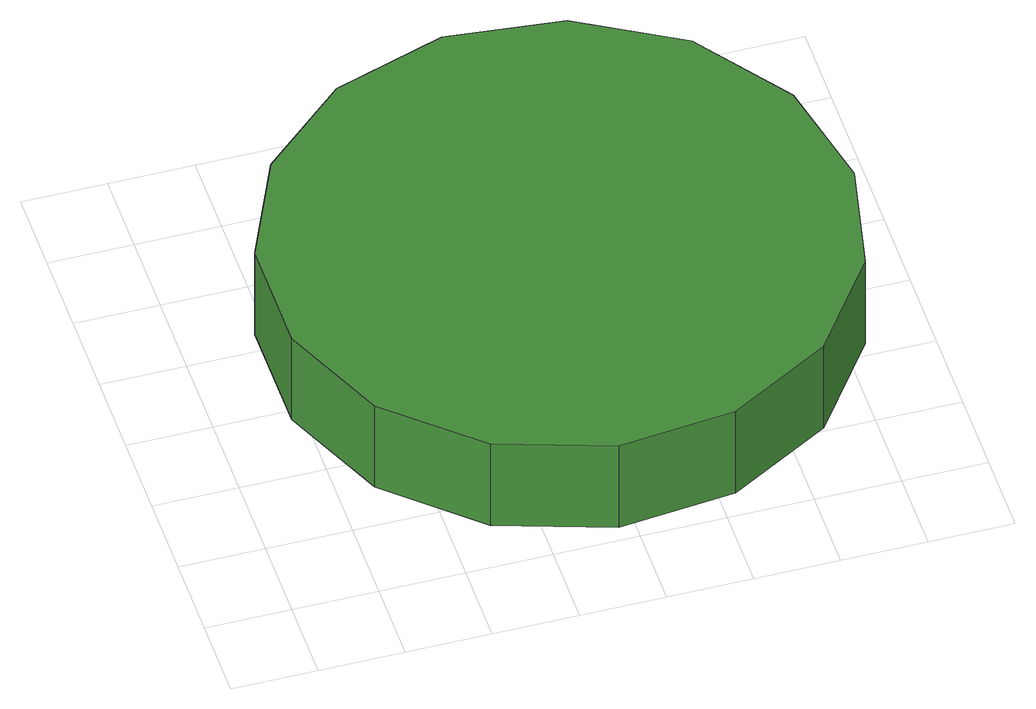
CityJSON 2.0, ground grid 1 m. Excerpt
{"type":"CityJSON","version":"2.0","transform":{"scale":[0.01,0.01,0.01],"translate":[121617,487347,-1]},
"CityObjects":{
"tree1":{"type":"SolitaryVegetationObject","attributes":{"function":"something"},"geometry":[{"type":"MultiSurface","lod":"1","boundaries":[[[0,1,2,3,4,5,6,7,8,9,10,11,12,13,14]],[[15,16,17,18,19,20,21,22,23,24,25,26,27,28,29]],[[0,29,28,1]],[[1,28,27,2]],[[2,27,26,3]],[[3,26,25,4]],[[4,25,24,5]],[[5,24,23,6]],[[6,23,22,7]],[[7,22,21,8]],[[8,21,20,9]],[[9,20,19,10]],[[10,19,18,11]],[[11,18,17,12]],[[12,17,16,13]],[[13,16,15,14]],[[14,15,29,0]]]}]}
},
"vertices":[
[753,356,191],[724,493,191],[642,607,191],[520,677,191],[381,692,191],[247,648,191],[143,554,191],[86,426,191],[86,286,191],[143,158,191],[247,64,191],[381,20,191],[520,35,191],[642,105,191],[724,219,191],[724,219,66],[642,105,66],[520,35,66],[381,20,66],[247,64,66],[143,158,66],[86,286,66],[86,426,66],[143,554,66],[247,648,66],[381,692,66],[520,677,66],[642,607,66],[724,493,66],[753,356,66]
]}
